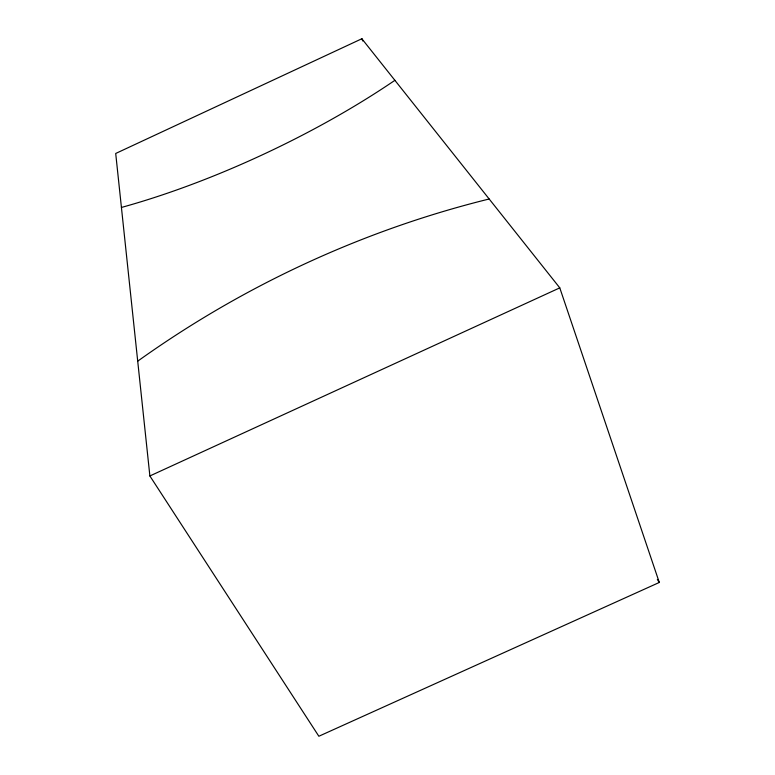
<?xml version="1.0" encoding="UTF-8"?>
<svg xmlns="http://www.w3.org/2000/svg" width="775" height="775" viewBox="0 0 775 775"><rect width="100%" height="100%" fill="white"/><g stroke="black" fill="none" stroke-linecap="round" stroke-linejoin="round"><path stroke-width="1.16" d="M361.857 38.75L115.707 153.469L149.875 475.957L318.854 736.25L659.292 582.461L559.783 287.864L361.857 38.75L362.748 40.998M149.875 475.957L559.783 287.864M657.336 579.429L659.292 582.461M137.718 361.16A921.795 818.245 -31.1 0 1 489.17 198.991M394.892 80.329A318.263 97.902 -25.3 0 1 121.423 207.448"/></g></svg>
